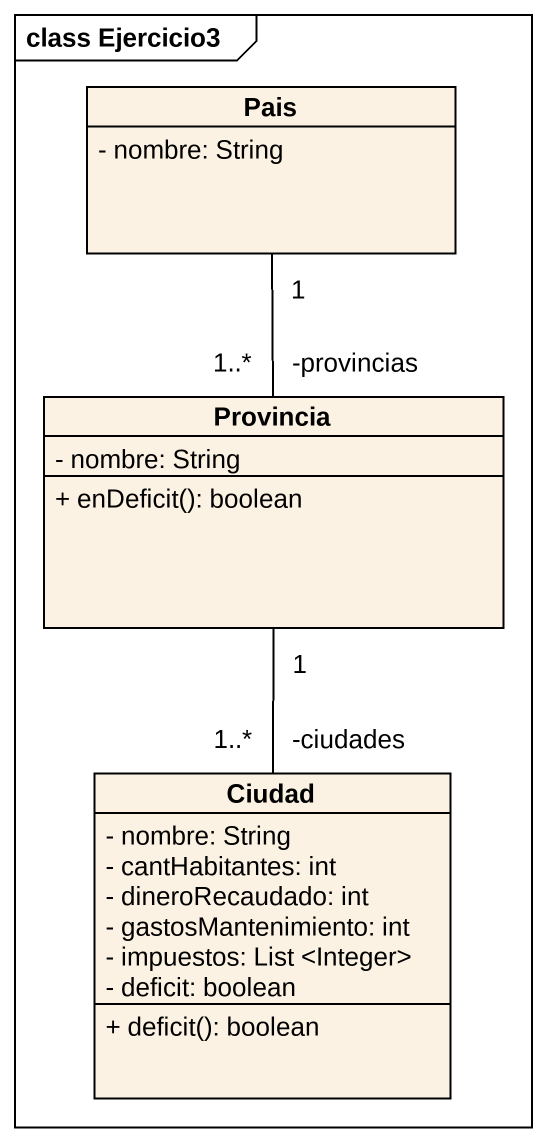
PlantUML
@startuml
mainframe class Ejercicio3
hide circle
hide empty members
skinparam classAttributeIconSize 0
class Pais {
  - nombre: String
}
class Provincia {
  - nombre: String
  + enDeficit(): boolean
}
class Ciudad {
  - nombre: String
  - cantHabitantes: int
  - dineroRecaudado: int
  - gastosMantenimiento: int
  - impuestos: List <Integer>
  - deficit: boolean
  + deficit(): boolean
}
Pais "1" -- "-provincias\n1..*" Provincia
Provincia "1" -- "-ciudades\n1..*" Ciudad
@enduml
